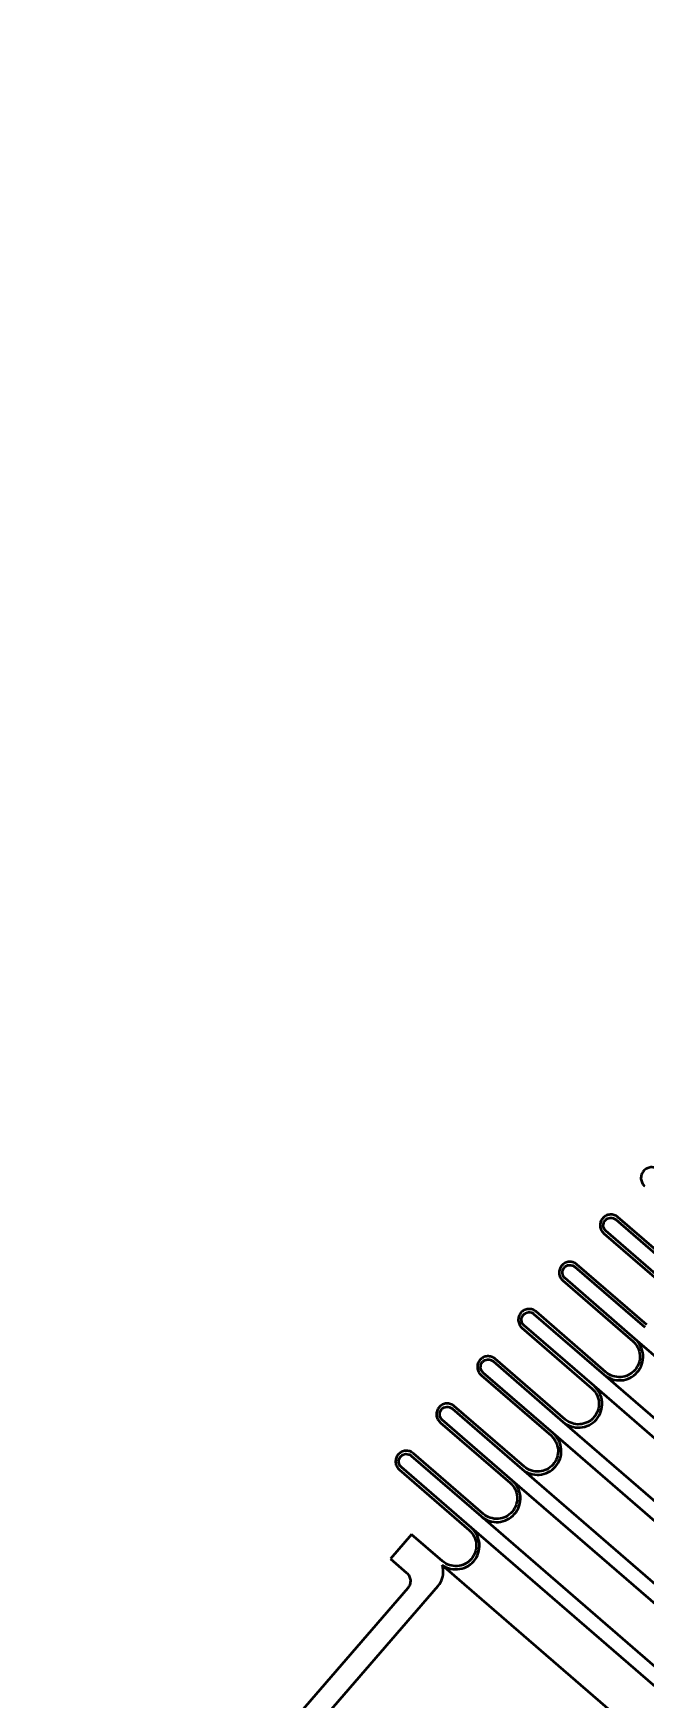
# Model space of a CAD drawing. Header units: millimetres. Extents: x -605 to 8012, y -2292 to 5879.
# Drawn here: x 5458.8 to 5506.1, y 2381.9 to 2510.9 of the extents above; entities that cross this region are included whole.
import ezdxf

# ---------------------------------------------------------------- set-up
doc = ezdxf.new("R2010")
doc.units = ezdxf.units.MM
doc.header["$LTSCALE"] = 5
doc.layers.add('Arestas Visíveis', color=7, linetype='Continuous', lineweight=35)
doc.layers.add('Dimensão', color=7, linetype='Continuous', lineweight=18, true_color=0x006400)
doc.styles.add('Texto_2_5_COTA - LNLS', font='SwissCLI.ttf')
doc.dimstyles.new('PADRAO-LNLS', dxfattribs={"dimscale": 5, "dimtxt": 2.5, "dimasz": 2.5, "dimexe": 1, "dimexo": 1, "dimgap": 0.25, "dimtad": 1, "dimdec": 1, "dimrnd": 1e-08, "dimzin": 0, "dimtxsty": 'Texto_2_5_COTA - LNLS', "dimcen": 0.09, "dimdle": 4, "dimclrd": 98, "dimclre": 98, "dimclrt": 1, "dimadec": 1, "dimazin": 0, "dimtfac": 0.6, "dimtdec": 3, "dimtmove": 0, "dimatfit": 3, "dimfxl": 1, "dimtolj": 1, "dimtzin": 0, "dimlwd": 15, "dimlwe": 15, "dimarcsym": 0})

# ---------------------------------------------------------------- blocks, each defined once
blk = doc.blocks.new('*D29')
at = {"layer": 'Defpoints', "color": 0, "linetype": 'Continuous', "transparency": 16777216}
for p in [(5101.32, 2083.83), (5040.88, 2036.1), (5098.36, 1963.31)]:
    blk.add_point(p, dxfattribs=at)
at = {"layer": 'Dimensão', "color": 98, "linetype": 'Continuous', "lineweight": 15, "transparency": 16777216}
for p, q in [((5093.57, 2093.64), (5085.82, 2103.45)), ((5044.8, 2039.2), (5105.24, 2086.93)), ((5102.28, 1966.41), (5162.72, 2014.14)), ((5166.54, 2001.23), (5174.29, 1991.42)), ((5376.08, 1735.87), (5174.29, 1991.42)), ((5830.08, 1735.87), (5376.08, 1735.87))]:
    blk.add_line(p, q, dxfattribs=at)
at = {"layer": 'Dimensão', "color": 98, "linetype": 'Continuous', "transparency": 16777216}
for points in [[(5095.2, 2094.93), (5091.93, 2092.35), (5101.32, 2083.83)], [(5168.18, 2002.52), (5164.91, 1999.94), (5158.8, 2011.04)]]:
    blk.add_solid(points, dxfattribs=at)
at = {"layer": 'Dimensão', "color": 1, "linetype": 'Continuous', "lineweight": 18, "transparency": 16777216, "insert": (5609.33, 1793.82), "char_height": 500, "attachment_point": 5, "style": 'Texto_2_5_COTA - LNLS'}
blk.add_mtext('\\A1;{\\H12.45;55,7 - (Centro Bloco Laminas e Centro Camara de Vacuo)}', dxfattribs=at)

msp = doc.modelspace()

# ---------------------------------------------------------------- linework, layer by layer
at = {"layer": 'Arestas Visíveis'}
for p, q in [((5503.93772, 2418.93042), (5509.35357, 2414.24289)), ((5509.51718, 2414.43192), (5504.10133, 2419.11945)), ((5503.01061, 2417.85925), (5508.42645, 2413.17172)), ((5508.59006, 2413.36075), (5503.17422, 2418.04828)), ((5500.76942, 2415.26985), (5506.18527, 2410.58232)), ((5506.34888, 2410.77135), (5500.93303, 2415.45888)), ((5499.84231, 2414.19868), (5505.25815, 2409.51115)), ((5505.42176, 2409.70018), (5500.00592, 2414.38771)), ((5496.67401, 2410.53811), (5502.08985, 2405.85058)), ((5502.25346, 2406.03961), (5496.83762, 2410.72714)), ((5497.60112, 2411.60928), (5503.01697, 2406.92175)), ((5503.18058, 2407.11078), (5497.76473, 2411.79831)), ((5538.44489, 2381.11797), (5505.42176, 2409.70018)), ((5494.43282, 2407.94871), (5499.84867, 2403.26118)), ((5500.01228, 2403.45021), (5494.59643, 2408.13774)), ((5493.50571, 2406.87754), (5498.92155, 2402.19002)), ((5499.08516, 2402.37904), (5493.66932, 2407.06657)), ((5536.0401, 2378.33954), (5503.01697, 2406.92175)), ((5535.27659, 2377.4574), (5502.25346, 2406.03961)), ((5491.26452, 2404.28814), (5496.68037, 2399.60061)), ((5496.84398, 2399.78964), (5491.42813, 2404.47717)), ((5490.33741, 2403.21697), (5495.75325, 2398.52945)), ((5495.91686, 2398.71848), (5490.50102, 2403.406)), ((5532.8718, 2374.67897), (5499.84867, 2403.26118)), ((5532.10829, 2373.79683), (5499.08516, 2402.37904)), ((5488.09622, 2400.62757), (5493.51207, 2395.94004)), ((5493.67568, 2396.12907), (5488.25983, 2400.8166)), ((5487.16911, 2399.5564), (5492.58692, 2394.86717)), ((5492.75053, 2395.0562), (5487.33272, 2399.74543)), ((5529.7035, 2371.0184), (5496.68037, 2399.60061)), ((5528.93999, 2370.13626), (5495.91686, 2398.71848)), ((5525.76971, 2366.4774), (5492.75053, 2395.0562)), ((5526.5352, 2367.35783), (5493.51207, 2395.94004)), ((5488.116, 2394.53829), (5486.47991, 2392.64799)), ((5490.50935, 2392.46679), (5488.116, 2394.53829)), ((5486.47991, 2392.64799), (5487.74011, 2391.55727)), ((5523.22387, 2363.83486), (5490.50046, 2392.15766)), ((5487.82485, 2390.3818), (5467.97363, 2367.44624)), ((5469.23382, 2366.35551), (5490.17577, 2390.55127))]:
    msp.add_line(p, q, dxfattribs=at)
for points, knots in [([(5507.26963, 2422.78002), (5507.19187, 2422.84732), (5507.08459, 2422.90833), (5506.88939, 2422.97318), (5506.76693, 2422.98849), (5506.56177, 2422.9737), (5506.44278, 2422.94098), (5506.2589, 2422.84881), (5506.16148, 2422.77304), (5506.09417, 2422.69528), (5506.02687, 2422.61752), (5505.96586, 2422.51024), (5505.90101, 2422.31504), (5505.8857, 2422.19258), (5505.90049, 2421.98742), (5505.93321, 2421.86842), (5506.02538, 2421.68454), (5506.10114, 2421.58712), (5506.17891, 2421.51982)], [0.2221444022, 0.2221444022, 0.2221444022, 0.2221444022, 0.2406564375, 0.2406564375, 0.2591684717, 0.2591684717, 0.2776805044, 0.2776805044, 0.2961925361, 0.2961925361, 0.2961925361, 0.3147045678, 0.3147045678, 0.3332166006, 0.3332166006, 0.3517286347, 0.3517286347, 0.37024067, 0.37024067, 0.37024067, 0.37024067]), ([(5504.10133, 2419.11945), (5504.02357, 2419.18675), (5503.91629, 2419.24776), (5503.72109, 2419.31261), (5503.59863, 2419.32792), (5503.39347, 2419.31313), (5503.27448, 2419.28041), (5503.0906, 2419.18824), (5502.99318, 2419.11247), (5502.92587, 2419.03471), (5502.85857, 2418.95695), (5502.79756, 2418.84967), (5502.73271, 2418.65447), (5502.7174, 2418.53201), (5502.73219, 2418.32685), (5502.76491, 2418.20786), (5502.85708, 2418.02397), (5502.93284, 2417.92656), (5503.01061, 2417.85925)], [0.2221444022, 0.2221444022, 0.2221444022, 0.2221444022, 0.2406564375, 0.2406564375, 0.2591684717, 0.2591684717, 0.2776805044, 0.2776805044, 0.2961925361, 0.2961925361, 0.2961925361, 0.3147045678, 0.3147045678, 0.3332166006, 0.3332166006, 0.3517286347, 0.3517286347, 0.37024067, 0.37024067, 0.37024067, 0.37024067]), ([(5503.17422, 2418.04828), (5503.11978, 2418.09539), (5503.06675, 2418.16359), (5503.00222, 2418.2923), (5502.97932, 2418.3756), (5502.96897, 2418.51921), (5502.97969, 2418.60493), (5503.02508, 2418.74157), (5503.06779, 2418.81667), (5503.1149, 2418.8711), (5503.16202, 2418.92554), (5503.23021, 2418.97857), (5503.35893, 2419.04309), (5503.44222, 2419.066), (5503.58583, 2419.07635), (5503.67156, 2419.06563), (5503.8082, 2419.02024), (5503.88329, 2418.97753), (5503.93772, 2418.93042)], [0.1555010815, 0.1555010815, 0.1555010815, 0.1555010815, 0.1684595062, 0.1684595062, 0.1814179302, 0.1814179302, 0.1943763531, 0.1943763531, 0.2073347753, 0.2073347753, 0.2073347753, 0.2202931975, 0.2202931975, 0.2332516204, 0.2332516204, 0.2462100443, 0.2462100443, 0.259168469, 0.259168469, 0.259168469, 0.259168469]), ([(5500.93303, 2415.45888), (5500.85527, 2415.52618), (5500.74799, 2415.58719), (5500.55279, 2415.65204), (5500.43033, 2415.66735), (5500.22517, 2415.65256), (5500.10618, 2415.61984), (5499.9223, 2415.52767), (5499.82488, 2415.4519), (5499.75757, 2415.37414), (5499.69027, 2415.29638), (5499.62926, 2415.1891), (5499.56441, 2414.9939), (5499.5491, 2414.87144), (5499.56389, 2414.66628), (5499.59661, 2414.54729), (5499.68878, 2414.36341), (5499.76454, 2414.26599), (5499.84231, 2414.19868)], [0.2221444022, 0.2221444022, 0.2221444022, 0.2221444022, 0.2406564375, 0.2406564375, 0.2591684717, 0.2591684717, 0.2776805044, 0.2776805044, 0.2961925361, 0.2961925361, 0.2961925361, 0.3147045678, 0.3147045678, 0.3332166006, 0.3332166006, 0.3517286347, 0.3517286347, 0.37024067, 0.37024067, 0.37024067, 0.37024067]), ([(5500.00592, 2414.38771), (5499.95148, 2414.43482), (5499.89845, 2414.50302), (5499.83392, 2414.63173), (5499.81102, 2414.71503), (5499.80067, 2414.85864), (5499.81139, 2414.94436), (5499.85678, 2415.081), (5499.89949, 2415.1561), (5499.9466, 2415.21053), (5499.99371, 2415.26497), (5500.06191, 2415.318), (5500.19062, 2415.38252), (5500.27392, 2415.40543), (5500.41753, 2415.41578), (5500.50326, 2415.40506), (5500.6399, 2415.35967), (5500.71499, 2415.31696), (5500.76942, 2415.26985)], [0.1555010815, 0.1555010815, 0.1555010815, 0.1555010815, 0.1684595062, 0.1684595062, 0.1814179302, 0.1814179302, 0.1943763531, 0.1943763531, 0.2073347753, 0.2073347753, 0.2073347753, 0.2202931979, 0.2202931979, 0.2332516212, 0.2332516212, 0.2462100447, 0.2462100447, 0.259168469, 0.259168469, 0.259168469, 0.259168469]), ([(5497.76473, 2411.79831), (5497.68697, 2411.86561), (5497.57969, 2411.92662), (5497.38449, 2411.99147), (5497.26203, 2412.00678), (5497.05687, 2411.99199), (5496.93788, 2411.95927), (5496.754, 2411.8671), (5496.65658, 2411.79134), (5496.58927, 2411.71357), (5496.52197, 2411.63581), (5496.46096, 2411.52853), (5496.39611, 2411.33333), (5496.3808, 2411.21087), (5496.39559, 2411.00571), (5496.42831, 2410.88672), (5496.52048, 2410.70284), (5496.59624, 2410.60542), (5496.67401, 2410.53811)], [0.2221444022, 0.2221444022, 0.2221444022, 0.2221444022, 0.2406564375, 0.2406564375, 0.2591684717, 0.2591684717, 0.2776805044, 0.2776805044, 0.2961925361, 0.2961925361, 0.2961925361, 0.3147045678, 0.3147045678, 0.3332166006, 0.3332166006, 0.3517286347, 0.3517286347, 0.37024067, 0.37024067, 0.37024067, 0.37024067]), ([(5496.83762, 2410.72714), (5496.78318, 2410.77425), (5496.73015, 2410.84245), (5496.66562, 2410.97116), (5496.64272, 2411.05446), (5496.63237, 2411.19807), (5496.64309, 2411.28379), (5496.68848, 2411.42043), (5496.73119, 2411.49553), (5496.7783, 2411.54996), (5496.82541, 2411.6044), (5496.89361, 2411.65743), (5497.02232, 2411.72195), (5497.10562, 2411.74486), (5497.24923, 2411.75521), (5497.33496, 2411.74449), (5497.4716, 2411.6991), (5497.54669, 2411.65639), (5497.60112, 2411.60928)], [0.1555010815, 0.1555010815, 0.1555010815, 0.1555010815, 0.1684595062, 0.1684595062, 0.1814179302, 0.1814179302, 0.1943763531, 0.1943763531, 0.2073347753, 0.2073347753, 0.2073347753, 0.2202931975, 0.2202931975, 0.2332516204, 0.2332516204, 0.2462100443, 0.2462100443, 0.259168469, 0.259168469, 0.259168469, 0.259168469]), ([(5503.01697, 2406.92175), (5503.18842, 2406.77336), (5503.42494, 2406.63885), (5503.85531, 2406.49588), (5504.1253, 2406.46212), (5504.57763, 2406.49472), (5504.83999, 2406.56686), (5505.2454, 2406.77008), (5505.46019, 2406.93712), (5505.75697, 2407.28002), (5505.89148, 2407.51654), (5506.03445, 2407.94691), (5506.06821, 2408.21691), (5506.03561, 2408.66923), (5505.96347, 2408.93159), (5505.76025, 2409.33701), (5505.59321, 2409.55179), (5505.42176, 2409.70018)], [0.1632585114, 0.1632585114, 0.1632585114, 0.1632585114, 0.2040731471, 0.2040731471, 0.2448877788, 0.2448877788, 0.2857024047, 0.2857024047, 0.3265170254, 0.3265170254, 0.367331646, 0.367331646, 0.4081462719, 0.4081462719, 0.4489609036, 0.4489609036, 0.4897755393, 0.4897755393, 0.4897755393, 0.4897755393]), ([(5505.25815, 2409.51115), (5505.40627, 2409.38295), (5505.55058, 2409.19739), (5505.72615, 2408.84714), (5505.78847, 2408.62048), (5505.81664, 2408.22971), (5505.78748, 2407.99645), (5505.66396, 2407.62464), (5505.54775, 2407.4203), (5505.29135, 2407.12406), (5505.10579, 2406.97975), (5504.75554, 2406.80418), (5504.52888, 2406.74186), (5504.1381, 2406.71369), (5503.90485, 2406.74285), (5503.53304, 2406.86637), (5503.3287, 2406.98258), (5503.18058, 2407.11078)], [0.1410440705, 0.1410440705, 0.1410440705, 0.1410440705, 0.1763050927, 0.1763050927, 0.2115661115, 0.2115661115, 0.2468271294, 0.2468271294, 0.2820881428, 0.2820881428, 0.3173491542, 0.3173491542, 0.3526101701, 0.3526101701, 0.3878711909, 0.3878711909, 0.4231322152, 0.4231322152, 0.4231322152, 0.4231322152]), ([(5494.59643, 2408.13774), (5494.51867, 2408.20504), (5494.41139, 2408.26605), (5494.21619, 2408.3309), (5494.09373, 2408.34621), (5493.88857, 2408.33142), (5493.76958, 2408.2987), (5493.5857, 2408.20653), (5493.48828, 2408.13077), (5493.42097, 2408.053), (5493.35367, 2407.97524), (5493.29266, 2407.86796), (5493.22781, 2407.67276), (5493.2125, 2407.5503), (5493.22729, 2407.34514), (5493.26001, 2407.22615), (5493.35218, 2407.04227), (5493.42794, 2406.94485), (5493.50571, 2406.87754)], [0.2221444022, 0.2221444022, 0.2221444022, 0.2221444022, 0.2406564375, 0.2406564375, 0.2591684717, 0.2591684717, 0.2776805044, 0.2776805044, 0.2961925361, 0.2961925361, 0.2961925361, 0.3147045678, 0.3147045678, 0.3332166006, 0.3332166006, 0.3517286347, 0.3517286347, 0.37024067, 0.37024067, 0.37024067, 0.37024067]), ([(5493.66932, 2407.06657), (5493.61488, 2407.11368), (5493.56185, 2407.18188), (5493.49732, 2407.31059), (5493.47442, 2407.39389), (5493.46407, 2407.5375), (5493.47479, 2407.62323), (5493.52018, 2407.75987), (5493.56289, 2407.83496), (5493.61, 2407.88939), (5493.65711, 2407.94383), (5493.72531, 2407.99686), (5493.85402, 2408.06139), (5493.93732, 2408.08429), (5494.08093, 2408.09464), (5494.16666, 2408.08392), (5494.3033, 2408.03853), (5494.37839, 2407.99582), (5494.43282, 2407.94871)], [0.1555010815, 0.1555010815, 0.1555010815, 0.1555010815, 0.1684595062, 0.1684595062, 0.1814179302, 0.1814179302, 0.1943763531, 0.1943763531, 0.2073347753, 0.2073347753, 0.2073347753, 0.2202931975, 0.2202931975, 0.2332516204, 0.2332516204, 0.2462100443, 0.2462100443, 0.259168469, 0.259168469, 0.259168469, 0.259168469]), ([(5499.84867, 2403.26118), (5500.02012, 2403.11279), (5500.25664, 2402.97828), (5500.68701, 2402.83531), (5500.957, 2402.80155), (5501.40933, 2402.83415), (5501.67169, 2402.90629), (5502.0771, 2403.10951), (5502.29189, 2403.27655), (5502.58867, 2403.61945), (5502.72318, 2403.85597), (5502.86615, 2404.28634), (5502.89991, 2404.55634), (5502.86731, 2405.00866), (5502.79517, 2405.27102), (5502.59195, 2405.67644), (5502.42491, 2405.89122), (5502.25346, 2406.03961)], [0.1632585114, 0.1632585114, 0.1632585114, 0.1632585114, 0.2040731471, 0.2040731471, 0.2448877788, 0.2448877788, 0.2857024047, 0.2857024047, 0.3265170254, 0.3265170254, 0.367331646, 0.367331646, 0.4081462719, 0.4081462719, 0.4489609036, 0.4489609036, 0.4897755393, 0.4897755393, 0.4897755393, 0.4897755393]), ([(5502.08985, 2405.85058), (5502.23797, 2405.72238), (5502.38228, 2405.53682), (5502.55785, 2405.18657), (5502.62017, 2404.95991), (5502.64834, 2404.56914), (5502.61918, 2404.33588), (5502.49566, 2403.96407), (5502.37945, 2403.75973), (5502.12305, 2403.46349), (5501.93749, 2403.31918), (5501.58724, 2403.14361), (5501.36058, 2403.08129), (5500.9698, 2403.05312), (5500.73655, 2403.08228), (5500.36474, 2403.2058), (5500.1604, 2403.32201), (5500.01228, 2403.45021)], [0.1410440705, 0.1410440705, 0.1410440705, 0.1410440705, 0.1763050927, 0.1763050927, 0.2115661115, 0.2115661115, 0.2468271294, 0.2468271294, 0.2820881428, 0.2820881428, 0.3173491542, 0.3173491542, 0.3526101701, 0.3526101701, 0.3878711909, 0.3878711909, 0.4231322152, 0.4231322152, 0.4231322152, 0.4231322152]), ([(5491.42813, 2404.47717), (5491.35037, 2404.54447), (5491.24309, 2404.60548), (5491.04789, 2404.67033), (5490.92543, 2404.68564), (5490.72027, 2404.67085), (5490.60128, 2404.63814), (5490.4174, 2404.54596), (5490.31998, 2404.4702), (5490.25267, 2404.39243), (5490.18537, 2404.31467), (5490.12436, 2404.20739), (5490.05951, 2404.01219), (5490.0442, 2403.88973), (5490.05899, 2403.68458), (5490.09171, 2403.56558), (5490.18388, 2403.3817), (5490.25964, 2403.28428), (5490.33741, 2403.21697)], [0.2221444022, 0.2221444022, 0.2221444022, 0.2221444022, 0.2406564375, 0.2406564375, 0.2591684717, 0.2591684717, 0.2776805044, 0.2776805044, 0.2961925361, 0.2961925361, 0.2961925361, 0.3147045678, 0.3147045678, 0.3332166006, 0.3332166006, 0.3517286347, 0.3517286347, 0.37024067, 0.37024067, 0.37024067, 0.37024067]), ([(5490.50102, 2403.406), (5490.44658, 2403.45312), (5490.39355, 2403.52131), (5490.32902, 2403.65003), (5490.30612, 2403.73332), (5490.29577, 2403.87693), (5490.30649, 2403.96266), (5490.35188, 2404.0993), (5490.39459, 2404.17439), (5490.4417, 2404.22882), (5490.48881, 2404.28326), (5490.55701, 2404.33629), (5490.68572, 2404.40082), (5490.76902, 2404.42372), (5490.91263, 2404.43407), (5490.99836, 2404.42335), (5491.13499, 2404.37796), (5491.21009, 2404.33525), (5491.26452, 2404.28814)], [0.1555010815, 0.1555010815, 0.1555010815, 0.1555010815, 0.1684595062, 0.1684595062, 0.1814179302, 0.1814179302, 0.1943763531, 0.1943763531, 0.2073347753, 0.2073347753, 0.2073347753, 0.2202931975, 0.2202931975, 0.2332516204, 0.2332516204, 0.2462100443, 0.2462100443, 0.259168469, 0.259168469, 0.259168469, 0.259168469]), ([(5496.68037, 2399.60061), (5496.85182, 2399.45222), (5497.08834, 2399.31771), (5497.51871, 2399.17474), (5497.7887, 2399.14098), (5498.24103, 2399.17359), (5498.50339, 2399.24572), (5498.9088, 2399.44894), (5499.12359, 2399.61598), (5499.42037, 2399.95888), (5499.55488, 2400.1954), (5499.69785, 2400.62577), (5499.73161, 2400.89577), (5499.69901, 2401.34809), (5499.62687, 2401.61045), (5499.42365, 2402.01587), (5499.25661, 2402.23065), (5499.08516, 2402.37904)], [0.1632585114, 0.1632585114, 0.1632585114, 0.1632585114, 0.2040731471, 0.2040731471, 0.2448877788, 0.2448877788, 0.2857024047, 0.2857024047, 0.3265170254, 0.3265170254, 0.367331646, 0.367331646, 0.4081462719, 0.4081462719, 0.4489609036, 0.4489609036, 0.4897755393, 0.4897755393, 0.4897755393, 0.4897755393]), ([(5498.92155, 2402.19002), (5499.06967, 2402.06181), (5499.21398, 2401.87625), (5499.38955, 2401.52601), (5499.45187, 2401.29934), (5499.48004, 2400.90857), (5499.45088, 2400.67531), (5499.32736, 2400.3035), (5499.21115, 2400.09916), (5498.95475, 2399.80292), (5498.76919, 2399.65861), (5498.41894, 2399.48304), (5498.19228, 2399.42072), (5497.8015, 2399.39255), (5497.56825, 2399.42172), (5497.19644, 2399.54523), (5496.9921, 2399.66144), (5496.84398, 2399.78964)], [0.1410440705, 0.1410440705, 0.1410440705, 0.1410440705, 0.1763050948, 0.1763050948, 0.2115661156, 0.2115661156, 0.2468271314, 0.2468271314, 0.2820881428, 0.2820881428, 0.3173491542, 0.3173491542, 0.3526101701, 0.3526101701, 0.3878711909, 0.3878711909, 0.4231322152, 0.4231322152, 0.4231322152, 0.4231322152]), ([(5488.25983, 2400.8166), (5488.18207, 2400.8839), (5488.07479, 2400.94491), (5487.87959, 2401.00976), (5487.75713, 2401.02507), (5487.55197, 2401.01028), (5487.43298, 2400.97757), (5487.2491, 2400.88539), (5487.15168, 2400.80963), (5487.08437, 2400.73186), (5487.01707, 2400.6541), (5486.95606, 2400.54682), (5486.89121, 2400.35162), (5486.8759, 2400.22916), (5486.89069, 2400.02401), (5486.92341, 2399.90501), (5487.01558, 2399.72113), (5487.09134, 2399.62371), (5487.16911, 2399.5564)], [0.2221444022, 0.2221444022, 0.2221444022, 0.2221444022, 0.2406564375, 0.2406564375, 0.2591684717, 0.2591684717, 0.2776805044, 0.2776805044, 0.2961925361, 0.2961925361, 0.2961925361, 0.3147045678, 0.3147045678, 0.3332166006, 0.3332166006, 0.3517286347, 0.3517286347, 0.37024067, 0.37024067, 0.37024067, 0.37024067]), ([(5487.33272, 2399.74543), (5487.27828, 2399.79255), (5487.22525, 2399.86074), (5487.16072, 2399.98946), (5487.13782, 2400.07275), (5487.12747, 2400.21636), (5487.13819, 2400.30209), (5487.18358, 2400.43873), (5487.22629, 2400.51382), (5487.2734, 2400.56826), (5487.32051, 2400.62269), (5487.38871, 2400.67572), (5487.51742, 2400.74025), (5487.60072, 2400.76315), (5487.74433, 2400.7735), (5487.83006, 2400.76278), (5487.96669, 2400.71739), (5488.04179, 2400.67468), (5488.09622, 2400.62757)], [0.1555010815, 0.1555010815, 0.1555010815, 0.1555010815, 0.1684595062, 0.1684595062, 0.1814179302, 0.1814179302, 0.1943763531, 0.1943763531, 0.2073347753, 0.2073347753, 0.2073347753, 0.2202931975, 0.2202931975, 0.2332516204, 0.2332516204, 0.2462100443, 0.2462100443, 0.259168469, 0.259168469, 0.259168469, 0.259168469]), ([(5493.51207, 2395.94004), (5493.68352, 2395.79165), (5493.92004, 2395.65714), (5494.35041, 2395.51417), (5494.6204, 2395.48041), (5495.07273, 2395.51302), (5495.33509, 2395.58515), (5495.7405, 2395.78837), (5495.95529, 2395.95541), (5496.25207, 2396.29831), (5496.38658, 2396.53484), (5496.52955, 2396.9652), (5496.56331, 2397.2352), (5496.53071, 2397.68752), (5496.45857, 2397.94988), (5496.25535, 2398.3553), (5496.08831, 2398.57008), (5495.91686, 2398.71848)], [0.1632585114, 0.1632585114, 0.1632585114, 0.1632585114, 0.2040731447, 0.2040731447, 0.244887774, 0.244887774, 0.2857024023, 0.2857024023, 0.3265170254, 0.3265170254, 0.367331646, 0.367331646, 0.4081462719, 0.4081462719, 0.4489609036, 0.4489609036, 0.4897755393, 0.4897755393, 0.4897755393, 0.4897755393]), ([(5495.75325, 2398.52945), (5495.90137, 2398.40125), (5496.04568, 2398.21568), (5496.22125, 2397.86544), (5496.28357, 2397.63877), (5496.31174, 2397.248), (5496.28258, 2397.01474), (5496.15906, 2396.64293), (5496.04285, 2396.43859), (5495.78645, 2396.14235), (5495.60089, 2395.99804), (5495.25064, 2395.82247), (5495.02398, 2395.76015), (5494.6332, 2395.73198), (5494.39995, 2395.76115), (5494.02814, 2395.88466), (5493.8238, 2396.00087), (5493.67568, 2396.12907)], [0.1410440705, 0.1410440705, 0.1410440705, 0.1410440705, 0.1763050927, 0.1763050927, 0.2115661115, 0.2115661115, 0.2468271294, 0.2468271294, 0.2820881428, 0.2820881428, 0.3173491542, 0.3173491542, 0.3526101701, 0.3526101701, 0.3878711909, 0.3878711909, 0.4231322152, 0.4231322152, 0.4231322152, 0.4231322152]), ([(5490.50046, 2392.15766), (5490.64489, 2392.05741), (5490.81327, 2391.97508), (5491.18408, 2391.85189), (5491.45408, 2391.81813), (5491.9064, 2391.85074), (5492.16876, 2391.92287), (5492.57418, 2392.12609), (5492.78896, 2392.29314), (5493.08575, 2392.63603), (5493.22026, 2392.87256), (5493.36323, 2393.30293), (5493.39699, 2393.57292), (5493.36438, 2394.02524), (5493.29225, 2394.2876), (5493.08903, 2394.69302), (5492.92198, 2394.9078), (5492.75053, 2395.0562)], [0.1745551819, 0.1745551819, 0.1745551819, 0.1745551819, 0.2040731471, 0.2040731471, 0.2448877788, 0.2448877788, 0.2857024048, 0.2857024048, 0.3265170254, 0.3265170254, 0.367331646, 0.367331646, 0.4081462719, 0.4081462719, 0.4489609036, 0.4489609036, 0.4897755393, 0.4897755393, 0.4897755393, 0.4897755393]), ([(5492.58692, 2394.86717), (5492.73504, 2394.73897), (5492.87936, 2394.55341), (5493.05493, 2394.20316), (5493.11725, 2393.97649), (5493.14542, 2393.58572), (5493.11625, 2393.35246), (5492.99273, 2392.98065), (5492.87653, 2392.77631), (5492.62012, 2392.48007), (5492.43456, 2392.33576), (5492.08432, 2392.16019), (5491.85765, 2392.09787), (5491.46688, 2392.0697), (5491.23362, 2392.09887), (5490.86181, 2392.22238), (5490.65747, 2392.33859), (5490.50935, 2392.46679)], [0.1410440705, 0.1410440705, 0.1410440705, 0.1410440705, 0.1763050948, 0.1763050948, 0.2115661156, 0.2115661156, 0.2468271314, 0.2468271314, 0.2820881428, 0.2820881428, 0.3173491542, 0.3173491542, 0.3526101701, 0.3526101701, 0.3878711909, 0.3878711909, 0.4231322152, 0.4231322152, 0.4231322152, 0.4231322152]), ([(5487.74011, 2391.55727), (5487.81787, 2391.48996), (5487.89364, 2391.39254), (5487.98581, 2391.20866), (5488.01853, 2391.08966), (5488.03332, 2390.88451), (5488.01801, 2390.76205), (5487.95316, 2390.56685), (5487.89215, 2390.45957), (5487.82485, 2390.3818)], [0.07404813627, 0.07404813627, 0.07404813627, 0.07404813627, 0.09256017329, 0.09256017329, 0.11107220863, 0.11107220863, 0.12958424175, 0.12958424175, 0.14809627296, 0.14809627296, 0.14809627296, 0.14809627296]), ([(5490.17577, 2390.55127), (5490.31038, 2390.7068), (5490.4324, 2390.92136), (5490.56209, 2391.31176), (5490.59271, 2391.55668), (5490.56884, 2391.88792), (5490.54292, 2392.02716), (5490.50046, 2392.15766)], [0.29619254812, 0.29619254812, 0.29619254812, 0.29619254812, 0.33321661023, 0.33321661023, 0.37024067677, 0.37024067677, 0.39299592187, 0.39299592187, 0.39299592187, 0.39299592187])]:
    msp.add_open_spline(points, degree=3, knots=knots, dxfattribs=at)

# ---------------------------------------------------------------- dimensions: what is measured, and where the dimension line sits
at = {"layer": 'Dimensão', "color": 98, "linetype": 'Continuous', "lineweight": 18, "true_color": 0x006400}
dim = msp.add_linear_dim(base=(5101.31549, 2083.83002), p1=(5098.358, 1963.31148), p2=(5040.87693, 2036.10499), angle=308.2962271, text='{\\H12.45;<> - (Centro Bloco Laminas e Centro Camara de Vacuo)}', dimstyle='PADRAO-LNLS', override={"dimscale": 5, "dimtxt": 100, "dimgap": 10, "dimtih": 1, "dimtoh": 1, "dimdec": 1, "dimlfac": 0.6, "dimpost": '', "dimtol": 0, "dimlim": 0, "dimtp": 0, "dimtm": 0, "dimtdec": 3, "dimtofl": 0, "dimtmove": 1, "dimatfit": 2}, dxfattribs=at)
dim.commit()
dim.dimension.update_dxf_attribs({"geometry": '*D29', "text_midpoint": (5381.54912, 1735.87204), "dimtype": 160})

doc.saveas('drawing.dxf')
